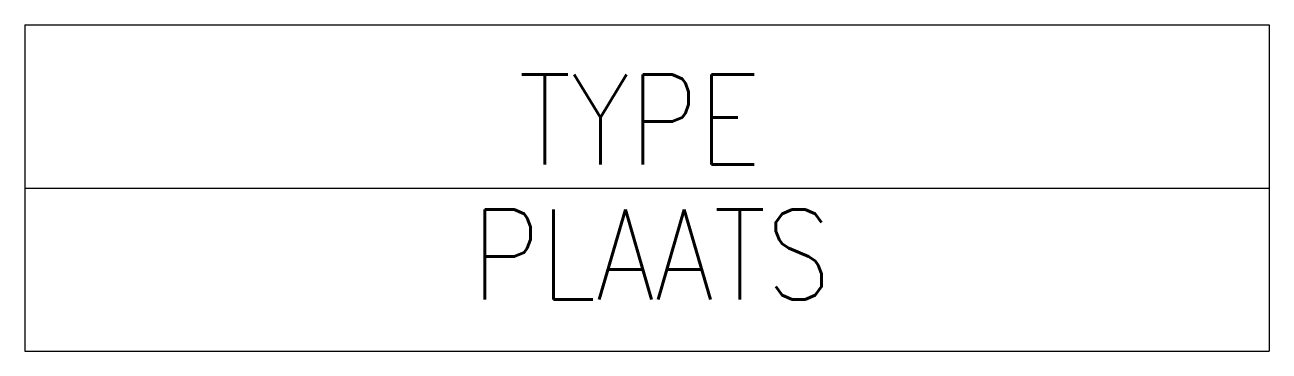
# Model space of a CAD drawing. Extents: x 99.3 to 131.7, y 108 to 199.2.
# Drawn here: x 101.52 to 128.97, y 108 to 115.2 of the extents above.
import ezdxf
from ezdxf.enums import TextEntityAlignment as Align

# ---------------------------------------------------------------- set-up
doc = ezdxf.new("R2010")
doc.units = 0
doc.header["$LTSCALE"] = 6
doc.header["$MEASUREMENT"] = 0
doc.layers.add('1', color=7, linetype='CONTINUOUS')
doc.styles.get("Standard").update_dxf_attribs({"font": 'simplex', "width": 0.85})

msp = doc.modelspace()

# ---------------------------------------------------------------- linework, layer by layer
at = {"layer": '1'}
for p, q in [((101.522, 115.2), (128.972, 115.2)), ((101.522, 115.2), (128.972, 115.2)), ((101.522, 115.2), (101.522, 108)), ((101.522, 115.2), (101.522, 108)), ((128.972, 115.2), (128.972, 108)), ((128.972, 115.2), (128.972, 108)), ((101.522, 111.6), (128.972, 111.6)), ((101.522, 111.6), (128.972, 111.6)), ((101.522, 108), (128.972, 108)), ((101.522, 108), (128.972, 108))]:
    msp.add_line(p, q, dxfattribs=at)

# ---------------------------------------------------------------- texts
at = {"layer": '1', "width": 0.85}
msp.add_attdef('TYPE', text='', height=1.98, dxfattribs=at).set_placement((115.084, 113.112), align=Align.MIDDLE)
msp.add_attdef('PLAATS', text='', height=1.98, dxfattribs=at).set_placement((115.347, 109.142), align=Align.CENTER)

doc.saveas('drawing.dxf')
